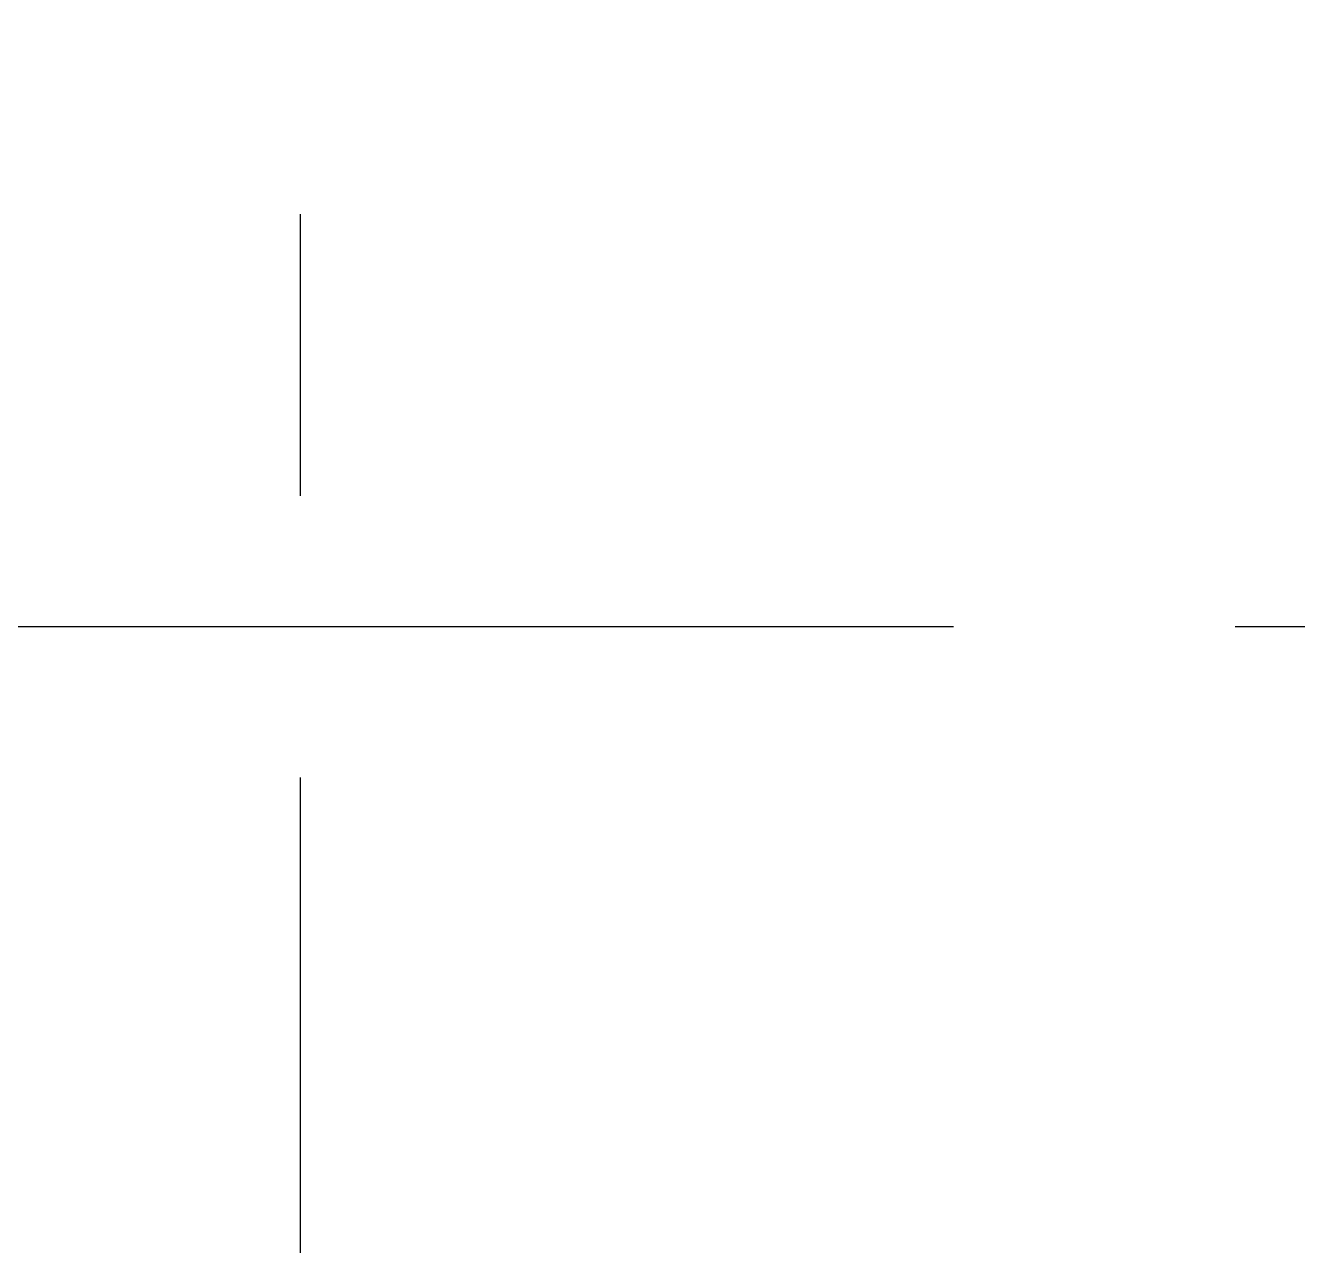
# Model space of a CAD drawing. Header units: millimetres. Extents: x 2519235 to 7246330, y 25937 to 201821.
# Drawn here: x 2747439 to 2748851, y 148156 to 149509 of the extents above; entities that cross this region are included whole.
import ezdxf
from ezdxf.enums import TextEntityAlignment as Align

# ---------------------------------------------------------------- set-up
doc = ezdxf.new("R2010")
doc.units = ezdxf.units.MM
doc.linetypes.add('TA_GL_005.00000', pattern=[13.75, 5, -1.25, 1.25, -1.25, 5])
doc.layers.add('000 - 0_SYM_DWG_GRID-BUBBLE_MAIN_COLOR_1', color=7, linetype='Continuous')
doc.layers.add('000 - 0_SYM_DWG_GRIDLINE_MAIN_COLOR_251', color=7, linetype='Continuous')
doc.styles.add('Arial', font='arial.ttf', dxfattribs={"height": 300})
doc.styles.add('TA', font='', dxfattribs={"height": 4.5})
doc.styles.get('TA').set_extended_font_data('Cordia New')

# ---------------------------------------------------------------- blocks, each defined once
blk = doc.blocks.new('*U1936')
at = {"layer": '000 - 0_SYM_DWG_GRIDLINE_MAIN_COLOR_251', "color": 7, "linetype": 'ByBlock', "ltscale": 5}
blk.add_line((20, 0), (-357, 0), dxfattribs=at)
at = {"color": 7, "style": 'TA', "flags": 1}
blk.add_attdef('LOCATION', (6, -6), '', height=4.5, rotation=270, dxfattribs=at)
at = {"layer": '000 - 0_SYM_DWG_GRID-BUBBLE_MAIN_COLOR_1', "color": 7, "style": 'Arial'}
blk.add_attdef('GRID-HEAD', text='', height=4, rotation=270, dxfattribs=at).set_placement((54, 0), align=Align.MIDDLE_CENTER)
blk = doc.blocks.new('W-1-PP17-ENT1_REV02_20260415-161303_PP17_ENT1_MAIN_DIMS_PL')
at = {"layer": '000 - 0_SYM_DWG_GRIDLINE_MAIN_COLOR_251', "color": 7, "linetype": 'TA_GL_005.00000', "xscale": 50.00000000000004, "yscale": 50.00000000000004, "zscale": 50.00000000000004, "rotation": 90}
blk.add_blockref('*U1936', (13200, 0), dxfattribs=at)
blk = doc.blocks.new('A$C6d15e31b')
at = {"color": 7}
blk.add_blockref('W-1-PP17-ENT1_REV02_20260415-161303_PP17_ENT1_MAIN_DIMS_PL', (0, 0), dxfattribs=at)
blk = doc.blocks.new('*U1097')
at = {"layer": '000 - 0_SYM_DWG_GRIDLINE_MAIN_COLOR_251', "color": 7, "linetype": 'ByBlock', "ltscale": 5}
blk.add_line((10, 0), (-265.695, 0), dxfattribs=at)
at = {"color": 7, "style": 'TA', "flags": 1}
blk.add_attdef('LOCATION', (6, -6), '', height=4.5, rotation=270, dxfattribs=at)

msp = doc.modelspace()

# ---------------------------------------------------------------- block references
at = {"color": 7}
msp.add_blockref('A$C6d15e31b', (2734544.161, 149862.194), dxfattribs=at)

# ---------------------------------------------------------------- next in the draw order: block references
at = {"layer": '000 - 0_SYM_DWG_GRIDLINE_MAIN_COLOR_251', "color": 7, "linetype": 'TA_GL_005.00000', "xscale": 50, "yscale": 50, "zscale": 50}
msp.add_blockref('*U1097', (2752344.004, 148841.957), dxfattribs=at)

doc.saveas('drawing.dxf')
